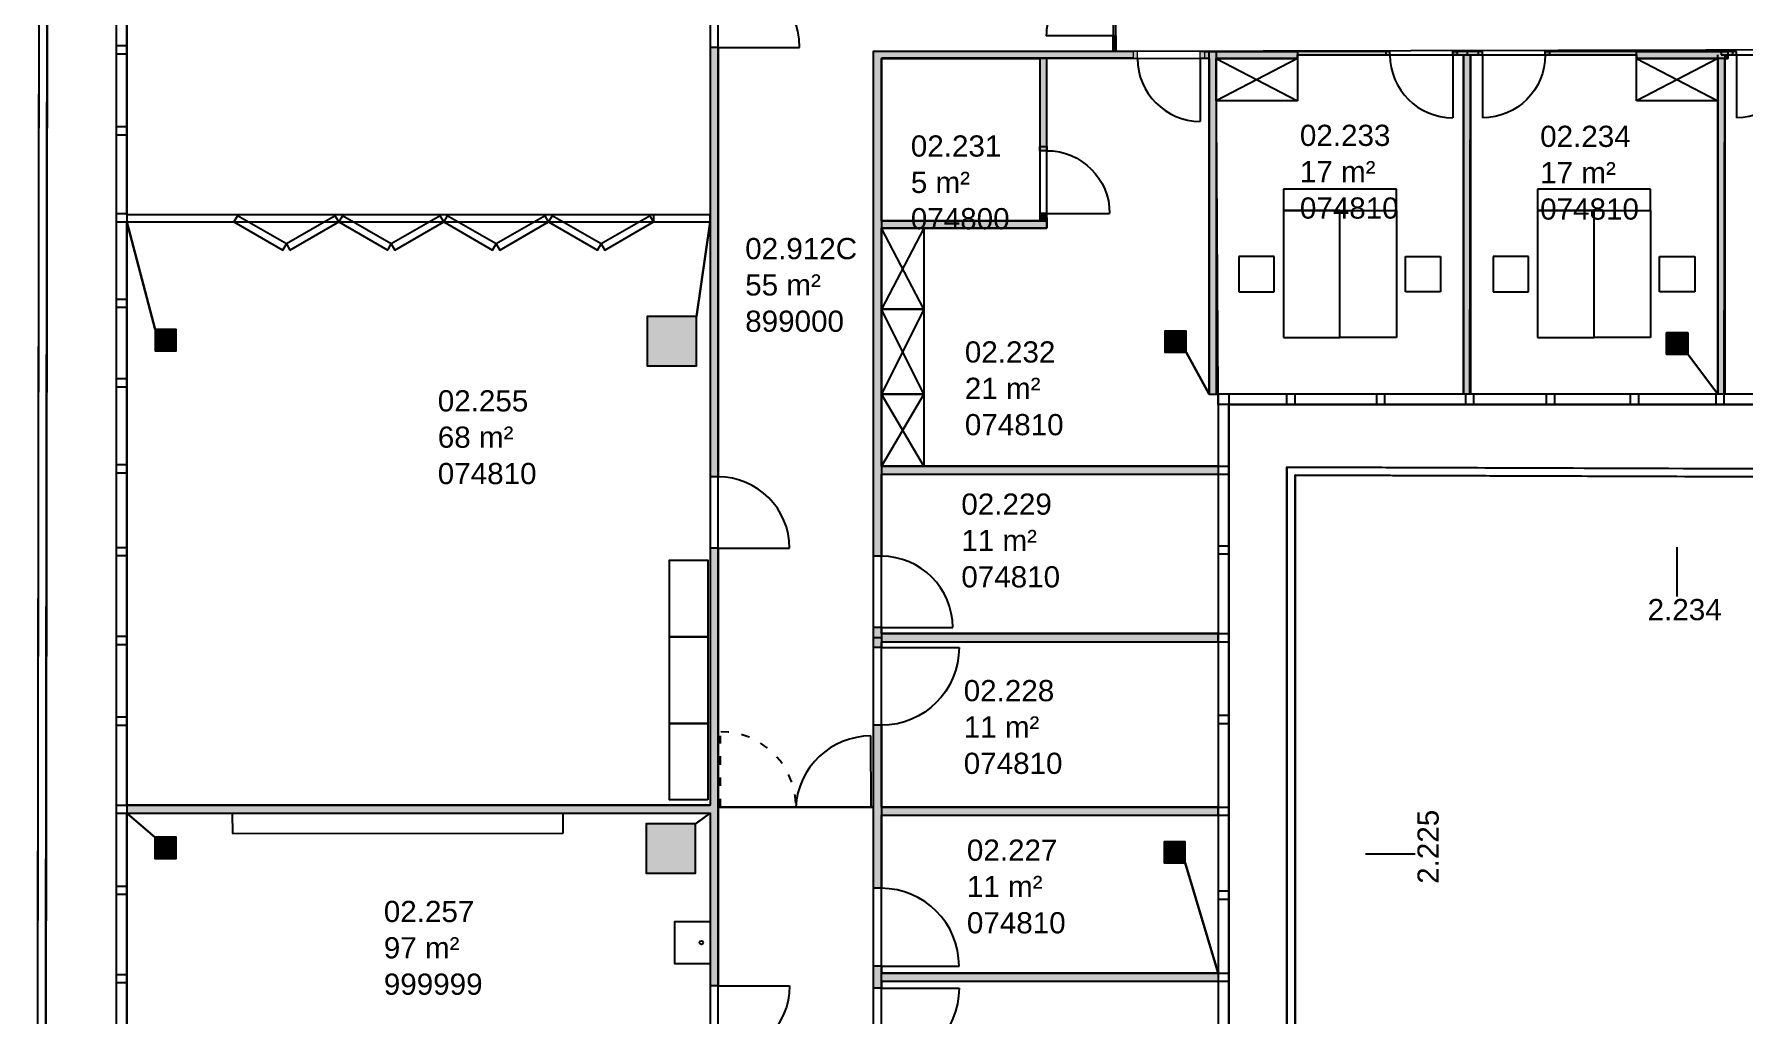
# Model space of a CAD drawing. Header units: metres. Extents: x -1 to 148, y -1 to 108.
# Drawn here: x 33.15 to 57.36, y 77.14 to 91.02 of the extents above; entities that cross this region are included whole.
import ezdxf

# ---------------------------------------------------------------- set-up
doc = ezdxf.new("R2010")
doc.units = ezdxf.units.M
doc.header["$MEASUREMENT"] = 0
doc.linetypes.add('ACAD_ISO03W100', pattern=[30, 12, -18])
doc.layers.get('0').update_dxf_attribs({"linetype": 'CONTINUOUS'})
for name, color, linetype in [('BEMASZUNG', 8, 'CONTINUOUS'), ('Unchanged', 8, 'CONTINUOUS'), ('Unchanged Layer Off', 2, 'CONTINUOUS')]:
    doc.layers.add(name, color=color, linetype=linetype)
doc.styles.add('ARIAL', font='arial.ttf')
doc.dimstyles.new('Meter_Bem', dxfattribs={"dimtxt": 0.35, "dimasz": 0.015, "dimexe": 0, "dimexo": 0.1, "dimgap": 0.05, "dimtad": 1, "dimzin": 0, "dimdsep": 46, "dimtxsty": 'ARIAL', "dimblk1": 'mass1', "dimblk2": 'mass2', "dimsah": 1, "dimcen": 0.125, "dimse1": 1, "dimse2": 1, "dimclrd": 256, "dimclre": 1, "dimclrt": 256, "dimazin": 0, "dimtp": 102033525.0, "dimtm": 1, "dimtfac": 1, "dimtix": 1, "dimtmove": 2, "dimatfit": 3, "dimldrblk": 'mass2', "dimfxl": 1, "dimtolj": 1, "dimtzin": 0, "dimlwd": -1, "dimarcsym": 0})

# ---------------------------------------------------------------- blocks, each defined once
blk = doc.blocks.new('Tuer')
at = {"layer": 'Unchanged'}
blk.add_line((0, 0), (0, 0.82), dxfattribs=at)
blk.add_arc((0, 0), 0.82, 90, 180, dxfattribs=at)
blk = doc.blocks.new('Tuer_doppelt')
at = {"layer": 'Unchanged'}
for p, q in [((-1.32, 0), (-1.32, 0.66)), ((0, 0), (0, 0.66))]:
    blk.add_line(p, q, dxfattribs=at)
for centre, start, end in [((-1.32, 0), 360, 90), ((0, 0), 90, 180)]:
    blk.add_arc(centre, 0.66, start, end, dxfattribs=at)
blk = doc.blocks.new('Raumstempel')
at = {"layer": 'Unchanged', "linetype": 'ByBlock', "style": 'ARIAL'}
for tag, p in [('HOERSAALNUMMER', (0, 1.029)), ('ANZAHL PLAETZE', (0, 0.514)), ('RAUMNUMMER', (0, 0)), ('FLÄCHE', (0, -0.514)), ('INSTITUTSNUMMER1', (0, -1.029)), ('INSTITUTSNUMMER2', (0, -1.543))]:
    blk.add_attdef(tag, p, '', height=0.3, dxfattribs=at)
blk = doc.blocks.new('Ausgussbecken')
at = {"layer": 'Unchanged'}
blk.add_lwpolyline([(-0.185, 0), (0.415, 0), (0.415, -0.5), (-0.185, -0.5)], close=True, dxfattribs=at)
at = {"layer": 'Unchanged', "linetype": 'Continuous'}
blk.add_circle((0.115, -0.124), 0.0253, dxfattribs=at)
blk = doc.blocks.new('mass1')
at = {"layer": 'Unchanged'}
for p, q in [((0, 25.5), (0, -12.75)), ((-5, -5), (5, 5)), ((-5, 0), (5, 0))]:
    blk.add_line(p, q, dxfattribs=at)
blk = doc.blocks.new('mass2')
at = {"layer": 'Unchanged'}
for p, q in [((5, 5), (-5, -5)), ((5, 0), (-5, 0)), ((0, -25.5), (0, 12.75))]:
    blk.add_line(p, q, dxfattribs=at)
blk = doc.blocks.new('*D12')
at = {"layer": 'BEMASZUNG', "transparency": 16777216}
blk.add_line((-1, 1.015), (-1, 106.295), dxfattribs=at)
at = {"layer": 'BEMASZUNG', "transparency": 16777216, "xscale": 0.015, "yscale": 0.015, "zscale": 0.015}
for name, p, rotation in [('mass2', (-1, 106.31), 90), ('mass1', (-1, 1), 270)]:
    blk.add_blockref(name, p, dxfattribs=dict(at, rotation=rotation))
at = {"layer": 'BEMASZUNG', "transparency": 16777216, "insert": (-1.229, 53.655), "char_height": 0.35, "attachment_point": 5, "rotation": 90, "style": 'ARIAL'}
blk.add_mtext('\\A1;105.31', dxfattribs=at)
blk = doc.blocks.new('*D29')
at = {"layer": 'BEMASZUNG', "transparency": 16777216}
blk.add_line((0.955, 107.255), (147.913, 107.255), dxfattribs=at)
at = {"layer": 'BEMASZUNG', "transparency": 16777216, "xscale": 0.015, "yscale": 0.015, "zscale": 0.015, "rotation": 180}
blk.add_blockref('mass1', (0.94, 107.255), dxfattribs=at)
at = {"layer": 'BEMASZUNG', "transparency": 16777216, "xscale": 0.015, "yscale": 0.015, "zscale": 0.015}
blk.add_blockref('mass2', (147.928, 107.255), dxfattribs=at)
at = {"layer": 'BEMASZUNG', "transparency": 16777216, "insert": (74.434, 107.483), "char_height": 0.35, "attachment_point": 5, "style": 'ARIAL'}
blk.add_mtext('\\A1;146.99', dxfattribs=at)

msp = doc.modelspace()

# ---------------------------------------------------------------- hatches: boundary and pattern name
at = {"layer": 'Unchanged'}
h = msp.add_hatch(color=256, dxfattribs=at)
h.dxf.hatch_style = 1
h.paths.add_polyline_path([(42.836, 90.829), (42.721, 90.829), (42.721, 87.267), (42.721, 84.752), (42.836, 84.752)])
for points in [[(48.464, 90.993), (48.424, 90.993), (48.424, 90.774), (48.464, 90.774)], [(45.031, 90.774), (45.031, 83.628), (45.146, 83.628), (45.146, 88.274), (45.146, 90.677), (48.712, 90.677), (48.712, 90.774)], [(49.888, 90.774), (49.788, 90.774), (49.788, 85.924), (49.888, 85.924)], [(57.088, 90.674), (56.988, 90.674), (56.988, 85.924), (57.088, 85.924)], [(57.133, 90.724), (57.088, 90.724), (57.088, 90.674), (57.133, 90.674)], [(47.488, 88.274), (47.488, 88.374), (45.146, 88.374), (45.146, 88.274)], [(41.829, 87.023), (41.829, 86.323), (42.529, 86.323), (42.529, 87.023)], [(35.162, 86.537), (35.162, 86.837), (34.862, 86.837), (34.862, 86.537)], [(49.46, 86.516), (49.46, 86.816), (49.16, 86.816), (49.16, 86.516)], [(56.564, 86.489), (56.564, 86.789), (56.264, 86.789), (56.264, 86.489)], [(45.146, 84.903), (45.146, 84.788), (49.917, 84.788), (49.917, 84.903)], [(45.146, 82.534), (45.146, 82.618), (45.031, 82.618), (45.031, 82.335), (45.146, 82.335), (45.146, 82.419), (49.917, 82.419), (49.917, 82.534)], [(35.16, 79.35), (35.16, 79.65), (34.86, 79.65), (34.86, 79.35)], [(41.815, 79.842), (41.815, 79.142), (42.515, 79.142), (42.515, 79.842)], [(49.448, 79.287), (49.448, 79.587), (49.148, 79.587), (49.148, 79.287)]]:
    msp.add_hatch(color=256, dxfattribs=at).paths.add_polyline_path(points)
h = msp.add_hatch(color=256, dxfattribs=at)
h.paths.add_polyline_path([(47.488, 90.674), (47.388, 90.674), (47.388, 89.429), (47.488, 89.429)])
h.paths.add_polyline_path([(47.488, 89.429), (47.388, 89.429), (47.388, 89.369), (47.488, 89.369)])
h = msp.add_hatch(color=256, dxfattribs=at)
h.paths.add_polyline_path([(48.772, 90.774), (48.712, 90.774), (48.712, 90.677), (48.772, 90.677)])
h.paths.add_polyline_path([(49.788, 90.774), (49.722, 90.774), (49.722, 90.677), (49.788, 90.677)])
h.paths.add_polyline_path([(49.722, 90.774), (49.662, 90.774), (49.662, 90.677), (49.722, 90.677)])
h = msp.add_hatch(color=256, dxfattribs=at)
h.paths.add_polyline_path([(52.347, 90.774), (52.287, 90.774), (52.287, 90.724), (52.347, 90.724)])
h.paths.add_polyline_path([(52.287, 90.774), (51.038, 90.774), (51.038, 90.724), (52.287, 90.724)])
h.paths.add_polyline_path([(51.038, 90.774), (49.888, 90.774), (49.888, 90.674), (51.038, 90.674)])
h = msp.add_hatch(color=256, dxfattribs=at)
h.paths.add_polyline_path([(55.838, 90.774), (54.606, 90.774), (54.606, 90.724), (55.838, 90.724)])
h.paths.add_polyline_path([(54.606, 90.774), (54.546, 90.774), (54.546, 90.724), (54.606, 90.724)])
h.paths.add_polyline_path([(53.656, 90.774), (53.596, 90.774), (53.596, 90.724), (53.656, 90.724)])
h.paths.add_polyline_path([(53.596, 90.774), (53.438, 90.774), (53.438, 90.724), (53.596, 90.724)])
h.paths.add_polyline_path([(53.438, 90.774), (53.297, 90.774), (53.297, 90.724), (53.438, 90.724)])
h.paths.add_polyline_path([(53.297, 90.774), (53.237, 90.774), (53.237, 90.724), (53.297, 90.724)])
h.paths.add_polyline_path([(53.488, 90.724), (53.388, 90.724), (53.388, 85.924), (53.488, 85.924)])
h = msp.add_hatch(color=256, dxfattribs=at)
h.paths.add_polyline_path([(57.088, 90.724), (57.038, 90.724), (57.038, 90.774), (55.838, 90.774), (55.838, 90.674), (56.988, 90.674), (57.088, 90.674)])
h.paths.add_polyline_path([(57.133, 90.774), (57.038, 90.774), (57.038, 90.724), (57.133, 90.724)])
h.paths.add_polyline_path([(57.196, 90.774), (57.133, 90.774), (57.133, 90.724), (57.196, 90.724)])
h.paths.add_polyline_path([(57.256, 90.774), (57.196, 90.774), (57.196, 90.724), (57.256, 90.724)])
h = msp.add_hatch(color=256, dxfattribs=at)
h.paths.add_polyline_path([(47.388, 88.479), (47.388, 88.419), (47.488, 88.419), (47.488, 88.479)])
h.paths.add_polyline_path([(47.388, 88.419), (47.388, 88.374), (47.488, 88.374), (47.488, 88.419)])
h = msp.add_hatch(color=256, dxfattribs=at)
h.dxf.hatch_style = 1
h.paths.add_polyline_path([(42.836, 83.742), (42.721, 83.742), (42.721, 80.105), (34.462, 80.105), (34.462, 79.99), (42.721, 79.99), (42.721, 77.548), (42.836, 77.548)])
h = msp.add_hatch(color=256, dxfattribs=at)
h.dxf.hatch_style = 1
h.paths.add_polyline_path([(45.146, 81.235), (45.031, 81.235), (45.031, 78.928), (45.146, 78.928), (45.146, 79.961), (45.146, 80.076)])
h = msp.add_hatch(color=256, dxfattribs=at)
h.dxf.hatch_style = 1
h.paths.add_polyline_path([(49.917, 80.076), (45.146, 80.076), (45.146, 79.961), (49.917, 79.961)])
h = msp.add_hatch(color=256, dxfattribs=at)
h.dxf.hatch_style = 1
h.paths.add_polyline_path([(45.146, 77.828), (45.031, 77.828), (45.031, 77.515), (45.146, 77.515), (45.146, 77.614), (45.146, 77.729)])
h = msp.add_hatch(color=256, dxfattribs=at)
h.dxf.hatch_style = 1
h.paths.add_polyline_path([(49.917, 77.729), (45.146, 77.729), (45.146, 77.614), (49.917, 77.614)])

# ---------------------------------------------------------------- linework, layer by layer
for p, q in [((33.233, 102.669), (33.195, 74.109)), ((33.348, 102.554), (33.31, 73.993)), ((34.312, 101.502), (34.312, 87.267)), ((34.462, 101.502), (34.462, 87.267)), ((34.312, 90.856), (34.462, 90.856)), ((42.836, 90.829), (42.721, 90.829)), ((42.721, 90.829), (42.721, 87.267)), ((42.836, 90.829), (42.836, 84.752)), ((48.424, 90.993), (48.464, 90.993)), ((48.424, 90.993), (48.424, 90.773)), ((48.464, 90.993), (48.464, 90.773)), ((34.312, 90.741), (34.462, 90.741)), ((45.031, 90.774), (45.031, 83.628)), ((48.712, 90.774), (45.031, 90.774)), ((45.146, 90.677), (45.146, 83.628)), ((48.712, 90.677), (45.146, 90.677)), ((47.388, 90.674), (47.388, 89.429)), ((47.488, 90.674), (47.388, 90.674)), ((47.488, 89.429), (47.488, 90.674)), ((49.722, 90.774), (49.823, 90.774)), ((49.722, 90.677), (49.788, 90.677)), ((49.788, 85.924), (49.788, 90.774)), ((49.788, 90.774), (49.888, 90.774)), ((49.888, 90.774), (49.888, 85.924)), ((49.888, 90.774), (51.038, 90.774)), ((51.038, 90.674), (49.888, 90.674)), ((49.888, 90.674), (51.038, 90.674)), ((49.888, 90.074), (49.888, 90.674)), ((49.888, 90.674), (51.038, 90.074)), ((51.038, 90.674), (49.888, 90.074)), ((49.888, 90.674), (51.038, 90.074)), ((51.038, 90.674), (49.888, 90.074)), ((51.038, 90.774), (51.038, 90.674)), ((52.287, 90.774), (51.038, 90.774)), ((51.038, 90.724), (52.287, 90.724)), ((51.038, 90.674), (51.038, 90.074)), ((51.038, 90.674), (51.038, 90.074)), ((53.596, 90.774), (53.297, 90.774)), ((53.297, 90.724), (53.596, 90.724)), ((53.388, 85.924), (53.388, 90.724)), ((53.438, 90.774), (53.438, 90.724)), ((53.488, 90.724), (53.488, 85.924)), ((55.838, 90.774), (54.606, 90.774)), ((54.606, 90.724), (55.838, 90.724)), ((55.838, 90.674), (55.838, 90.774)), ((55.838, 90.774), (57.133, 90.774)), ((55.838, 90.074), (55.838, 90.674)), ((55.838, 90.074), (55.838, 90.674)), ((55.838, 90.674), (56.988, 90.074)), ((56.988, 90.674), (55.838, 90.074)), ((55.838, 90.674), (56.988, 90.074)), ((56.988, 90.674), (55.838, 90.074)), ((57.133, 90.674), (55.838, 90.674)), ((55.838, 90.074), (55.838, 90.674)), ((55.838, 90.674), (56.988, 90.674)), ((55.838, 90.074), (55.838, 90.674)), ((56.988, 85.924), (56.988, 90.724)), ((56.988, 90.674), (56.988, 90.074)), ((56.988, 90.674), (56.988, 90.074)), ((57.196, 90.774), (57.038, 90.774)), ((57.038, 90.774), (57.038, 90.724)), ((57.038, 90.724), (57.196, 90.724)), ((57.088, 90.724), (57.088, 85.924)), ((57.133, 90.774), (57.133, 90.674)), ((51.038, 90.074), (49.888, 90.074)), ((51.038, 90.074), (49.888, 90.074)), ((56.988, 90.074), (55.838, 90.074)), ((56.988, 90.074), (55.838, 90.074)), ((34.312, 89.709), (34.462, 89.709)), ((34.312, 89.594), (34.462, 89.594)), ((50.838, 88.824), (50.838, 88.524)), ((52.438, 88.824), (50.838, 88.824)), ((52.438, 88.524), (52.438, 88.824)), ((54.438, 88.824), (54.438, 88.524)), ((56.038, 88.824), (54.438, 88.824)), ((56.038, 88.524), (56.038, 88.824)), ((34.312, 88.478), (34.462, 88.478)), ((34.312, 88.363), (34.462, 88.363)), ((36.028, 88.449), (35.978, 88.363)), ((35.978, 88.363), (36.671, 87.963)), ((36.721, 88.049), (36.028, 88.449)), ((37.414, 88.449), (36.721, 88.049)), ((36.771, 87.963), (37.464, 88.363)), ((37.464, 88.363), (37.414, 88.449)), ((37.514, 88.449), (37.464, 88.363)), ((37.464, 88.363), (38.157, 87.963)), ((38.207, 88.049), (37.514, 88.449)), ((38.9, 88.449), (38.207, 88.049)), ((38.257, 87.963), (38.95, 88.363)), ((38.95, 88.363), (38.9, 88.449)), ((39, 88.449), (38.95, 88.363)), ((38.95, 88.363), (39.642, 87.963)), ((39.692, 88.049), (39, 88.449)), ((40.385, 88.449), (39.692, 88.049)), ((39.742, 87.963), (40.435, 88.363)), ((40.435, 88.363), (40.385, 88.449)), ((40.485, 88.449), (40.435, 88.363)), ((40.435, 88.363), (41.128, 87.963)), ((41.178, 88.049), (40.485, 88.449)), ((41.871, 88.449), (41.178, 88.049)), ((41.228, 87.963), (41.921, 88.363)), ((41.921, 88.363), (41.871, 88.449)), ((42.721, 88.463), (41.921, 88.463)), ((41.921, 88.463), (41.921, 88.363)), ((41.921, 88.363), (42.721, 88.363)), ((42.721, 88.363), (42.721, 88.463)), ((45.146, 88.374), (47.488, 88.374)), ((47.388, 88.419), (47.388, 88.374)), ((47.488, 88.419), (47.488, 88.374)), ((47.488, 88.374), (47.488, 88.274)), ((51.638, 88.524), (50.838, 88.524)), ((50.838, 88.524), (50.838, 86.724)), ((50.838, 88.524), (52.438, 88.524)), ((51.638, 88.524), (52.438, 88.524)), ((51.638, 86.724), (51.638, 88.524)), ((51.638, 86.724), (51.638, 88.524)), ((52.438, 88.524), (52.438, 86.724)), ((55.238, 88.524), (54.438, 88.524)), ((54.438, 88.524), (54.438, 86.724)), ((54.438, 88.524), (56.038, 88.524)), ((55.238, 88.524), (56.038, 88.524)), ((55.238, 86.724), (55.238, 88.524)), ((55.238, 86.724), (55.238, 88.524)), ((56.038, 88.524), (56.038, 86.724)), ((45.746, 88.274), (45.146, 87.124)), ((45.746, 87.124), (45.146, 88.274)), ((47.488, 88.274), (45.146, 88.274)), ((45.146, 84.903), (45.146, 88.274)), ((45.746, 88.274), (45.746, 87.124)), ((36.671, 87.963), (36.721, 88.049)), ((36.721, 88.049), (36.771, 87.963)), ((38.157, 87.963), (38.207, 88.049)), ((38.207, 88.049), (38.257, 87.963)), ((39.642, 87.963), (39.692, 88.049)), ((39.692, 88.049), (39.742, 87.963)), ((41.128, 87.963), (41.178, 88.049)), ((41.178, 88.049), (41.228, 87.963)), ((50.707, 87.872), (50.207, 87.872)), ((50.207, 87.872), (50.207, 87.372)), ((50.707, 87.372), (50.707, 87.872)), ((52.565, 87.372), (52.565, 87.872)), ((52.565, 87.872), (53.065, 87.872)), ((53.065, 87.872), (53.065, 87.372)), ((54.307, 87.872), (53.807, 87.872)), ((53.807, 87.872), (53.807, 87.372)), ((54.307, 87.372), (54.307, 87.872)), ((56.165, 87.372), (56.165, 87.872)), ((56.165, 87.872), (56.665, 87.872)), ((56.665, 87.872), (56.665, 87.372)), ((34.312, 87.267), (34.312, 80.105)), ((34.312, 87.267), (34.462, 87.267)), ((34.312, 87.152), (34.462, 87.152)), ((34.462, 87.267), (34.462, 80.105)), ((42.721, 87.267), (42.721, 84.752)), ((50.207, 87.372), (50.707, 87.372)), ((53.065, 87.372), (52.565, 87.372)), ((53.807, 87.372), (54.307, 87.372)), ((56.665, 87.372), (56.165, 87.372)), ((45.746, 87.124), (45.146, 87.124)), ((45.146, 87.124), (45.746, 87.124)), ((45.146, 87.124), (45.746, 87.124)), ((45.746, 87.124), (45.146, 85.924)), ((45.746, 85.924), (45.146, 87.124)), ((45.746, 87.124), (45.746, 85.924)), ((50.838, 86.724), (51.638, 86.724)), ((52.438, 86.724), (51.638, 86.724)), ((54.438, 86.724), (55.238, 86.724)), ((56.038, 86.724), (55.238, 86.724)), ((34.312, 86.143), (34.462, 86.143)), ((34.312, 86.028), (34.462, 86.028)), ((45.746, 85.924), (45.146, 85.924)), ((45.146, 85.924), (45.746, 85.924)), ((45.146, 85.924), (45.746, 85.924)), ((45.746, 85.924), (45.146, 84.903)), ((45.746, 84.903), (45.146, 85.924)), ((45.746, 85.924), (45.746, 84.903)), ((49.917, 85.774), (49.917, 85.924)), ((50.067, 85.924), (49.917, 85.924)), ((49.917, 85.774), (49.917, 83.775)), ((50.067, 85.774), (49.917, 85.774)), ((50.067, 85.924), (50.067, 85.774)), ((52.275, 85.924), (50.067, 85.924)), ((50.067, 85.774), (50.067, 83.775)), ((52.275, 85.774), (50.067, 85.774)), ((50.889, 85.774), (50.889, 85.924)), ((51.004, 85.774), (51.004, 85.924)), ((52.16, 85.774), (52.16, 85.924)), ((54.681, 85.924), (52.275, 85.924)), ((52.275, 85.774), (52.275, 85.924)), ((54.681, 85.774), (52.275, 85.774)), ((53.42, 85.774), (53.42, 85.924)), ((53.535, 85.774), (53.535, 85.924)), ((54.566, 85.774), (54.566, 85.924)), ((57.08, 85.924), (54.681, 85.924)), ((54.681, 85.774), (54.681, 85.924)), ((57.08, 85.774), (54.681, 85.774)), ((55.754, 85.774), (55.754, 85.924)), ((55.869, 85.774), (55.869, 85.924)), ((56.965, 85.774), (56.965, 85.924)), ((61.867, 85.924), (57.08, 85.924)), ((57.08, 85.774), (57.08, 85.924)), ((61.867, 85.774), (57.08, 85.774)), ((34.312, 84.926), (34.462, 84.926)), ((34.312, 84.811), (34.462, 84.811)), ((42.836, 84.752), (42.721, 84.752)), ((45.146, 84.903), (49.917, 84.903)), ((45.146, 84.788), (49.917, 84.788)), ((45.146, 84.788), (45.746, 84.788)), ((49.917, 84.903), (50.067, 84.903)), ((49.917, 84.788), (50.067, 84.788)), ((50.888, 84.891), (72.501, 84.815)), ((50.888, 56.239), (50.888, 84.891)), ((51.003, 56.148), (51.003, 84.776)), ((51.003, 84.776), (72.616, 84.7)), ((49.917, 83.775), (49.917, 81.378)), ((49.917, 83.775), (50.067, 83.775)), ((50.067, 83.775), (50.067, 81.378)), ((34.312, 83.754), (34.462, 83.754)), ((34.312, 83.639), (34.462, 83.639)), ((42.836, 83.742), (42.721, 83.742)), ((42.721, 83.742), (42.721, 80.105)), ((42.836, 83.742), (42.836, 77.548)), ((45.146, 83.628), (45.031, 83.628)), ((49.917, 83.66), (50.067, 83.66)), ((45.031, 82.618), (45.031, 82.335)), ((45.146, 82.618), (45.031, 82.618)), ((45.146, 82.618), (45.146, 82.534)), ((45.146, 82.618), (45.146, 82.472)), ((34.312, 82.496), (34.462, 82.496)), ((34.312, 82.381), (34.462, 82.381)), ((45.146, 82.472), (45.031, 82.472)), ((45.146, 82.335), (45.031, 82.335)), ((45.146, 82.534), (49.917, 82.534)), ((45.146, 82.534), (45.146, 82.419)), ((45.146, 82.419), (45.146, 82.335)), ((45.146, 82.419), (49.917, 82.419)), ((49.917, 82.534), (50.067, 82.534)), ((49.917, 82.419), (49.917, 82.534)), ((49.917, 82.419), (50.067, 82.419)), ((34.312, 81.354), (34.462, 81.354)), ((49.917, 81.378), (49.917, 77.729)), ((49.917, 81.378), (50.067, 81.378)), ((50.067, 81.378), (50.067, 77.729)), ((34.312, 81.239), (34.462, 81.239)), ((45.031, 81.235), (45.031, 78.928)), ((45.146, 81.235), (45.031, 81.235)), ((45.146, 81.235), (45.146, 80.014)), ((49.917, 81.263), (50.067, 81.263)), ((45.001, 80.076), (44.999, 81.085)), ((45.146, 80.16), (45.146, 80.076)), ((34.312, 80.105), (34.312, 72.913)), ((34.312, 80.105), (34.462, 80.105)), ((34.312, 79.99), (34.462, 79.99)), ((34.462, 80.105), (42.721, 80.105)), ((34.462, 80.105), (34.462, 72.913)), ((34.462, 79.99), (42.721, 79.99)), ((35.952, 79.99), (35.958, 79.703)), ((40.642, 79.709), (40.642, 79.99)), ((42.721, 79.99), (42.721, 77.548)), ((42.869, 80.076), (42.836, 80.076)), ((45.031, 80.076), (45.001, 80.076)), ((45.146, 80.076), (49.917, 80.076)), ((45.146, 80.076), (45.146, 79.961)), ((45.146, 79.961), (45.146, 78.928)), ((45.146, 79.961), (49.917, 79.961)), ((49.917, 80.076), (50.067, 80.076)), ((49.917, 79.961), (49.917, 80.076)), ((49.917, 79.961), (50.067, 79.961)), ((35.958, 79.703), (40.642, 79.709)), ((34.312, 78.959), (34.462, 78.959)), ((45.146, 78.928), (45.031, 78.928)), ((34.312, 78.844), (34.462, 78.844)), ((49.917, 78.89), (50.067, 78.89)), ((49.917, 78.775), (50.067, 78.775)), ((34.312, 77.708), (34.462, 77.708)), ((45.031, 77.828), (45.031, 77.515)), ((45.146, 77.828), (45.031, 77.828)), ((45.146, 77.828), (45.146, 77.729)), ((45.146, 77.729), (49.917, 77.729)), ((45.146, 77.614), (45.146, 77.729)), ((49.917, 77.729), (49.917, 74.163)), ((49.917, 77.729), (50.067, 77.729)), ((50.067, 77.729), (50.067, 74.163)), ((34.312, 77.593), (34.462, 77.593)), ((42.836, 77.548), (42.721, 77.548)), ((45.146, 77.515), (45.031, 77.515)), ((45.146, 77.614), (49.917, 77.614)), ((45.146, 77.614), (45.146, 77.515)), ((49.917, 77.614), (50.067, 77.614))]:
    msp.add_line(p, q, dxfattribs=at)
at = {"layer": 'Unchanged', "linetype": 'Continuous', "lineweight": 18}
msp.add_line((49.888, 90.674), (49.888, 90.774), dxfattribs=at)
at = {"layer": 'Unchanged', "linetype": 'ACAD_ISO03W100', "ltscale": 0.01}
msp.add_line((42.869, 80.076), (42.869, 81.085), dxfattribs=at)
at = {"layer": 'Unchanged', "linetype": 'Continuous', "lineweight": 18}
for points in [[(48.772, 90.774), (48.712, 90.774), (48.712, 90.677), (48.772, 90.677)], [(49.662, 90.774), (49.722, 90.774), (49.722, 90.677), (49.662, 90.677)]]:
    msp.add_lwpolyline(points, close=True, dxfattribs=at)
at = {"layer": 'Unchanged', "lineweight": -3}
msp.add_lwpolyline([(49.662, 90.674), (49.662, 89.784)], dxfattribs=at)
at = {"layer": 'Unchanged'}
for points in [[(52.347, 90.774), (52.287, 90.774), (52.287, 90.724), (52.347, 90.724)], [(53.237, 90.774), (53.297, 90.774), (53.297, 90.724), (53.237, 90.724)], [(57.256, 90.774), (57.196, 90.774), (57.196, 90.724), (57.256, 90.724)], [(47.388, 89.369), (47.388, 89.429), (47.488, 89.429), (47.488, 89.369)], [(47.388, 88.479), (47.388, 88.419), (47.488, 88.419), (47.488, 88.479)], [(41.829, 86.323), (42.529, 86.323), (42.529, 87.023), (41.829, 87.023)], [(34.862, 86.537), (35.162, 86.537), (35.162, 86.837), (34.862, 86.837)], [(49.16, 86.516), (49.46, 86.516), (49.46, 86.816), (49.16, 86.816)], [(56.264, 86.489), (56.564, 86.489), (56.564, 86.789), (56.264, 86.789)], [(42.689, 80.179), (42.144, 80.179), (42.144, 83.572), (42.689, 83.572)], [(42.144, 82.487), (42.689, 82.487), (42.689, 82.487), (42.144, 82.487)], [(42.144, 81.259), (42.689, 81.259), (42.689, 81.259), (42.144, 81.259)], [(34.86, 79.35), (35.16, 79.35), (35.16, 79.65), (34.86, 79.65)], [(41.815, 79.142), (42.515, 79.142), (42.515, 79.842), (41.815, 79.842)], [(49.148, 79.287), (49.448, 79.287), (49.448, 79.587), (49.148, 79.587)]]:
    msp.add_lwpolyline(points, close=True, dxfattribs=at)
at = {"layer": 'Unchanged', "lineweight": -3, "extrusion": (1, -1.22465e-16, 0)}
for elevation in [53.237, 53.656, 57.256]:
    msp.add_lwpolyline([(90.724, 0), (89.834, 0)], dxfattribs=dict(at, elevation=elevation))
at = {"layer": 'Unchanged', "lineweight": -3}
for points in [[(53.656, 90.774), (53.596, 90.774), (53.596, 90.724), (53.656, 90.724)], [(54.546, 90.774), (54.606, 90.774), (54.606, 90.724), (54.546, 90.724)]]:
    msp.add_lwpolyline(points, close=True, dxfattribs=at)
at = {"layer": 'Unchanged', "lineweight": -3, "extrusion": (-2.82388e-15, 1, 0), "elevation": 88.479}
msp.add_lwpolyline([(-47.488, 0), (-48.378, 0)], dxfattribs=at)
at = {"layer": 'Unchanged', "lineweight": -3}
for centre in [(49.662, 90.674), (53.237, 90.724)]:
    msp.add_arc(centre, 0.89, 180, 270, dxfattribs=at)
at = {"layer": 'Unchanged', "lineweight": -3, "extrusion": (0, 0, -1)}
for centre, start, end in [((-53.656, 90.724), 180, 270), ((-57.256, 90.724), 180, 270), ((-47.488, 88.479), 90, 180)]:
    msp.add_arc(centre, 0.89, start, end, dxfattribs=at)
at = {"layer": 'Unchanged', "linetype": 'ACAD_ISO03W100', "ltscale": 0.01}
msp.add_arc((42.869, 80.076), 1.068, 3.1461, 89.8753, dxfattribs=at)
at = {"layer": 'Unchanged'}
msp.add_arc((45, 80.017), 1.068, 90.061, 176.854, dxfattribs=at)
at = {"layer": 'Unchanged Layer Off', "ltscale": 0.025}
for p, q in [((56.416, 83.057), (56.416, 83.757)), ((52.703, 79.411), (52.003, 79.411))]:
    msp.add_line(p, q, dxfattribs=at)
at = {"layer": 'Unchanged Layer Off', "flags": 128}
for points in [[(4.675, 74.202), (33.195, 74.109), (33.233, 102.669), (35.715, 102.669), (35.715, 101.617), (42.836, 101.617), (44.968, 101.673), (48.794, 101.673), (48.794, 102.642), (72.665, 102.642)], [(71.438, 90.827), (48.464, 90.774), (48.468, 91.047), (48.468, 93.097), (48.468, 93.097), (48.468, 93.097), (49.994, 93.097), (51.039, 93.097), (51.038, 92.524), (52.838, 92.524), (52.838, 91.924), (58.838, 91.924)], [(72.616, 84.7), (51.003, 84.776), (51.003, 56.148)], [(32.14, 64.589), (33.15, 64.589), (35.752, 64.589), (36.762, 64.589), (36.762, 64.513), (42.803, 64.513), (42.803, 66.863), (42.803, 67.873), (42.803, 67.997), (42.807, 67.997), (42.807, 69.393), (42.836, 70.403), (42.836, 80.076), (42.836, 80.076), (45.031, 80.076), (45.031, 80.076), (45.031, 80.076), (45.031, 80.076), (45.031, 80.076), (45.031, 80.076), (45.031, 80.076), (45.031, 57.284)], [(34.462, 72.913), (34.462, 79.99), (34.462, 79.99), (34.86, 79.65), (34.86, 79.35), (35.16, 79.35), (35.16, 79.65), (34.86, 79.65), (34.462, 79.99), (42.721, 79.99), (42.515, 79.842), (41.815, 79.842), (41.815, 79.142), (42.515, 79.142), (42.515, 79.842), (42.721, 79.99), (42.721, 72.692)]]:
    msp.add_lwpolyline(points, dxfattribs=at)
for points in [[(33.348, 102.554), (35.715, 102.554), (35.715, 101.617), (34.312, 101.617), (34.312, 73.063), (5.721, 73.063), (5.72, 71.826), (4.79, 71.827), (4.79, 74.086), (33.31, 73.993), (33.348, 102.554)], [(42.836, 80.076), (42.836, 101.617), (44.968, 101.673), (44.968, 100.347), (44.968, 93.097), (48.428, 93.097), (48.428, 90.774), (45.031, 90.774), (45.031, 80.076)], [(34.462, 94.311), (34.878, 94), (34.878, 93.7), (35.178, 93.7), (35.178, 94), (34.878, 94), (34.462, 94.311), (42.721, 94.311), (42.472, 94.121), (41.772, 94.121), (41.772, 93.421), (42.472, 93.421), (42.472, 94.121), (42.721, 94.311), (42.721, 88.463), (34.462, 88.463)], [(47.488, 88.274), (47.488, 90.677), (49.788, 90.674), (49.788, 85.924), (49.46, 86.516), (49.46, 86.816), (49.16, 86.816), (49.16, 86.516), (49.46, 86.516), (49.788, 85.924), (49.917, 85.924), (49.917, 84.903), (45.146, 84.903), (45.146, 88.274)], [(45.146, 90.674), (47.388, 90.674), (47.388, 88.374), (45.146, 88.374), (45.146, 90.674)], [(49.888, 90.674), (51.038, 90.674), (51.038, 90.724), (52.347, 90.724), (53.388, 90.724), (53.388, 90.724), (53.388, 90.724), (53.388, 85.924), (49.917, 85.924)], [(53.488, 90.724), (55.838, 90.724), (55.838, 90.674), (55.838, 90.674), (55.838, 90.674), (56.988, 90.674), (56.988, 85.924), (56.564, 86.489), (56.264, 86.489), (56.264, 86.789), (56.564, 86.789), (56.564, 86.489), (56.988, 85.924), (53.478, 85.924), (53.488, 90.724)], [(57.088, 90.674), (57.133, 90.674), (57.133, 90.724), (59.438, 90.724), (59.438, 90.674), (60.588, 90.674), (60.588, 85.924), (57.08, 85.924)], [(34.462, 88.363), (34.862, 86.837), (34.862, 86.537), (35.162, 86.537), (35.162, 86.837), (34.862, 86.837), (34.462, 88.363), (42.721, 88.363), (42.529, 87.023), (41.829, 87.023), (41.829, 86.323), (42.529, 86.323), (42.529, 87.023), (42.721, 88.363), (42.721, 80.105), (34.462, 80.105)], [(71.553, 87.055), (72.501, 87.055), (72.501, 84.815), (50.888, 84.891), (50.888, 56.239), (48.705, 56.242), (48.708, 57.167), (50.067, 57.167), (50.067, 85.774), (71.553, 85.774), (71.553, 87.055)], [(45.146, 84.788), (49.917, 84.788), (49.917, 82.534), (45.146, 82.534)], [(45.146, 80.076), (45.146, 82.419), (49.917, 82.419), (49.917, 80.076)], [(45.146, 79.961), (49.917, 79.961), (49.917, 77.729), (49.448, 79.287), (49.448, 79.587), (49.148, 79.587), (49.148, 79.287), (49.448, 79.287), (49.917, 77.729), (45.146, 77.729)], [(45.146, 77.614), (49.917, 77.614), (49.917, 74.163), (45.146, 74.163)]]:
    msp.add_lwpolyline(points, close=True, dxfattribs=at)

# ---------------------------------------------------------------- block references
for name, p, xscale, yscale, zscale, rotation in [('Tuer_doppelt', (48.424, 92.878), 1.428030303030464, 1.428030303030464, 1.428030303030464, 90), ('Tuer', (42.836, 90.829), 1.402439024390347, 1.402439024390347, 1.402439024390347, 269.9999999969403), ('Tuer', (42.836, 83.742), 1.231707317073276, 1.231707317073276, 1.231707317073276, 269.9999999969403), ('Tuer', (45.146, 82.618), 1.231707317087159, 1.231707317087159, 1.231707317087159, 270), ('Tuer', (45.146, 82.335), -1.341463414634212, 1.341463414634228, 1.341463414634229, 270), ('Tuer', (45.146, 77.828), 1.341463414634212, 1.341463414634212, 1.341463414634212, 270), ('Tuer', (42.836, 77.548), -1.231707317073276, 1.231707317073294, 1.231707317073293, 269.9999999969405), ('Tuer', (45.146, 77.515), -1.341463414634212, 1.341463414634228, 1.341463414634229, 270)]:
    msp.add_blockref(name, p, dxfattribs=dict(xscale=xscale, yscale=yscale, zscale=zscale, rotation=rotation))
ref = msp.add_blockref('Raumstempel', (45.563, 89.799))
ref.add_attrib('RAUMNUMMER', '02.231', (45.563, 89.285), dxfattribs={"layer": 'Unchanged', "color": 0, "linetype": 'ByBlock', "height": 0.3, "style": 'ARIAL'})
ref.add_attrib('FLÄCHE_NGF', '5 m²', (45.563, 88.77), dxfattribs={"layer": 'Unchanged', "color": 0, "linetype": 'ByBlock', "height": 0.3, "style": 'ARIAL'})
ref.add_attrib('NUTZER_1', '074800', (45.563, 88.256), dxfattribs={"layer": 'Unchanged', "color": 0, "linetype": 'ByBlock', "height": 0.3, "style": 'ARIAL'})
ref = msp.add_blockref('Raumstempel', (51.072, 89.95))
ref.add_attrib('RAUMNUMMER', '02.233', (51.072, 89.436), dxfattribs={"layer": 'Unchanged', "color": 0, "linetype": 'ByBlock', "height": 0.3, "style": 'ARIAL'})
ref.add_attrib('FLÄCHE_NGF', '17 m²', (51.072, 88.922), dxfattribs={"layer": 'Unchanged', "color": 0, "linetype": 'ByBlock', "height": 0.3, "style": 'ARIAL'})
ref.add_attrib('NUTZER_1', '074810', (51.072, 88.407), dxfattribs={"layer": 'Unchanged', "color": 0, "linetype": 'ByBlock', "height": 0.3, "style": 'ARIAL'})
ref = msp.add_blockref('Raumstempel', (54.474, 89.936))
ref.add_attrib('RAUMNUMMER', '02.234', (54.474, 89.422), dxfattribs={"layer": 'Unchanged', "color": 0, "linetype": 'ByBlock', "height": 0.3, "style": 'ARIAL'})
ref.add_attrib('FLÄCHE_NGF', '17 m²', (54.474, 88.907), dxfattribs={"layer": 'Unchanged', "color": 0, "linetype": 'ByBlock', "height": 0.3, "style": 'ARIAL'})
ref.add_attrib('NUTZER_1', '074810', (54.474, 88.393), dxfattribs={"layer": 'Unchanged', "color": 0, "linetype": 'ByBlock', "height": 0.3, "style": 'ARIAL'})
ref = msp.add_blockref('Raumstempel', (43.218, 88.347))
ref.add_attrib('RAUMNUMMER', '02.912C', (43.218, 87.833), dxfattribs={"layer": 'Unchanged', "color": 0, "linetype": 'ByBlock', "height": 0.3, "style": 'ARIAL'})
ref.add_attrib('FLÄCHE_NGF', '55 m²', (43.218, 87.319), dxfattribs={"layer": 'Unchanged', "color": 0, "linetype": 'ByBlock', "height": 0.3, "style": 'ARIAL'})
ref.add_attrib('NUTZER_1', '899000', (43.218, 86.805), dxfattribs={"layer": 'Unchanged', "color": 0, "linetype": 'ByBlock', "height": 0.3, "style": 'ARIAL'})
ref = msp.add_blockref('Raumstempel', (46.328, 86.884))
ref.add_attrib('RAUMNUMMER', '02.232', (46.328, 86.37), dxfattribs={"layer": 'Unchanged', "color": 0, "linetype": 'ByBlock', "height": 0.3, "style": 'ARIAL'})
ref.add_attrib('FLÄCHE_NGF', '21 m²', (46.328, 85.855), dxfattribs={"layer": 'Unchanged', "color": 0, "linetype": 'ByBlock', "height": 0.3, "style": 'ARIAL'})
ref.add_attrib('NUTZER_1', '074810', (46.328, 85.341), dxfattribs={"layer": 'Unchanged', "color": 0, "linetype": 'ByBlock', "height": 0.3, "style": 'ARIAL'})
ref = msp.add_blockref('Raumstempel', (38.865, 86.192))
ref.add_attrib('RAUMNUMMER', '02.255', (38.865, 85.678), dxfattribs={"layer": 'Unchanged', "color": 0, "linetype": 'ByBlock', "height": 0.3, "style": 'ARIAL'})
ref.add_attrib('FLÄCHE_NGF', '68 m²', (38.865, 85.164), dxfattribs={"layer": 'Unchanged', "color": 0, "linetype": 'ByBlock', "height": 0.3, "style": 'ARIAL'})
ref.add_attrib('NUTZER_1', '074810', (38.865, 84.649), dxfattribs={"layer": 'Unchanged', "color": 0, "linetype": 'ByBlock', "height": 0.3, "style": 'ARIAL'})
ref = msp.add_blockref('Raumstempel', (46.278, 84.73))
ref.add_attrib('RAUMNUMMER', '02.229', (46.278, 84.216), dxfattribs={"layer": 'Unchanged', "color": 0, "linetype": 'ByBlock', "height": 0.3, "style": 'ARIAL'})
ref.add_attrib('FLÄCHE_NGF', '11 m²', (46.278, 83.701), dxfattribs={"layer": 'Unchanged', "color": 0, "linetype": 'ByBlock', "height": 0.3, "style": 'ARIAL'})
ref.add_attrib('NUTZER_1', '074810', (46.278, 83.187), dxfattribs={"layer": 'Unchanged', "color": 0, "linetype": 'ByBlock', "height": 0.3, "style": 'ARIAL'})
ref = msp.add_blockref('Raumstempel', (46.312, 82.09))
ref.add_attrib('RAUMNUMMER', '02.228', (46.312, 81.576), dxfattribs={"layer": 'Unchanged', "color": 0, "linetype": 'ByBlock', "height": 0.3, "style": 'ARIAL'})
ref.add_attrib('FLÄCHE_NGF', '11 m²', (46.312, 81.062), dxfattribs={"layer": 'Unchanged', "color": 0, "linetype": 'ByBlock', "height": 0.3, "style": 'ARIAL'})
ref.add_attrib('NUTZER_1', '074810', (46.312, 80.547), dxfattribs={"layer": 'Unchanged', "color": 0, "linetype": 'ByBlock', "height": 0.3, "style": 'ARIAL'})
ref = msp.add_blockref('Raumstempel', (46.357, 79.832))
ref.add_attrib('RAUMNUMMER', '02.227', (46.357, 79.318), dxfattribs={"layer": 'Unchanged', "color": 0, "linetype": 'ByBlock', "height": 0.3, "style": 'ARIAL'})
ref.add_attrib('FLÄCHE_NGF', '11 m²', (46.357, 78.804), dxfattribs={"layer": 'Unchanged', "color": 0, "linetype": 'ByBlock', "height": 0.3, "style": 'ARIAL'})
ref.add_attrib('NUTZER_1', '074810', (46.357, 78.29), dxfattribs={"layer": 'Unchanged', "color": 0, "linetype": 'ByBlock', "height": 0.3, "style": 'ARIAL'})
ref = msp.add_blockref('Raumstempel', (38.101, 78.964))
ref.add_attrib('RAUMNUMMER', '02.257', (38.101, 78.45), dxfattribs={"layer": 'Unchanged', "color": 0, "linetype": 'ByBlock', "height": 0.3, "style": 'ARIAL'})
ref.add_attrib('FLÄCHE_NGF', '97 m²', (38.101, 77.936), dxfattribs={"layer": 'Unchanged', "color": 0, "linetype": 'ByBlock', "height": 0.3, "style": 'ARIAL'})
ref.add_attrib('NUTZER_1', '999999', (38.101, 77.421), dxfattribs={"layer": 'Unchanged', "color": 0, "linetype": 'ByBlock', "height": 0.3, "style": 'ARIAL'})
at = {"rotation": 270}
msp.add_blockref('Ausgussbecken', (42.721, 78.275), dxfattribs=at)

# ---------------------------------------------------------------- texts
at = {"layer": 'Unchanged Layer Off', "linetype": 'Continuous', "insert": (55.996, 83.023), "char_height": 0.3, "width": 1.4607, "attachment_point": 1, "style": 'ARIAL'}
msp.add_mtext('2.234', dxfattribs=at)
at = {"layer": 'Unchanged Layer Off', "linetype": 'Continuous', "insert": (52.737, 78.991), "char_height": 0.3, "width": 1.4607, "attachment_point": 1, "rotation": 90.02, "style": 'ARIAL'}
msp.add_mtext('2.225', dxfattribs=at)

# ---------------------------------------------------------------- dimensions: what is measured, and where the dimension line sits
at = {"layer": 'BEMASZUNG'}
dim = msp.add_linear_dim(base=(147.928, 107.255), p1=(0.94, 71.045), p2=(147.928, 78.566), dimstyle='Meter_Bem', dxfattribs=at)
dim.commit()
dim.dimension.update_dxf_attribs({"geometry": '*D29', "text_midpoint": (74.434, 107.483)})
dim = msp.add_linear_dim(base=(-1, 106.31), p1=(2.008, 1), p2=(35.274, 106.31), angle=90, dimstyle='Meter_Bem', dxfattribs=at)
dim.commit()
dim.dimension.update_dxf_attribs({"geometry": '*D12', "text_midpoint": (-1.229, 53.655)})

doc.saveas('drawing.dxf')
